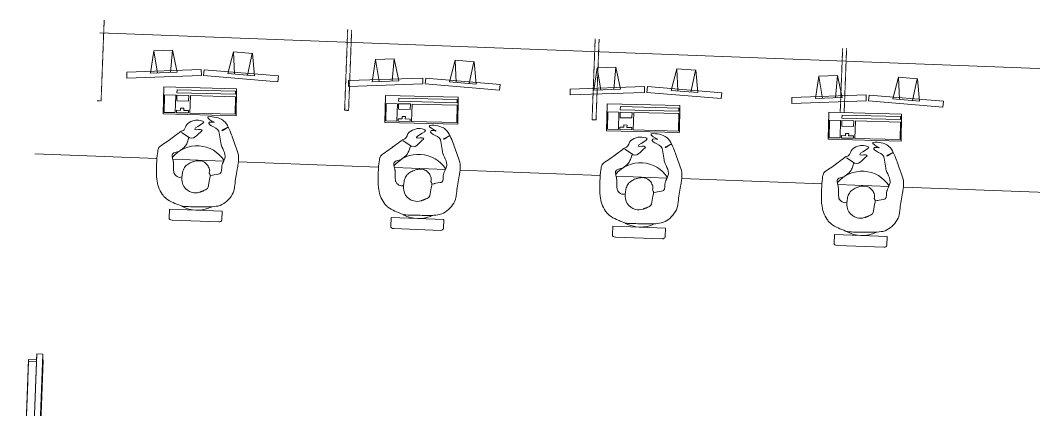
# Model space of a CAD drawing. Header units: millimetres. Extents: x 17567 to 83301, y -4294 to 56331.
# Drawn here: x 18047 to 24444, y 33819 to 36278 of the extents above; entities that cross this region are included whole.
import ezdxf

# ---------------------------------------------------------------- set-up
doc = ezdxf.new("R2010")
doc.units = ezdxf.units.MM
doc.header["$MEASUREMENT"] = 0
doc.linetypes.add('Hidden', pattern=[7.14375, 4.7625, -2.38125])
doc.linetypes.add('Hidden dense', pattern=[3.2, 1.6, -1.6])
for name, color, linetype, lineweight in [('E-ELEC-EQPM', 71, 'Continuous', 13), ('E-ELEC-EQPM-HDLN', 91, 'Hidden', 13), ('I-FURN', 40, 'Continuous', 13), ('Q-CASE', 33, 'Continuous', 13), ('Q-CASE-HDLN', 33, 'Hidden dense', 13), ('Q-SPCQ', 91, 'Continuous', 13)]:
    doc.layers.add(name, color=color, linetype=linetype, lineweight=lineweight)

# ---------------------------------------------------------------- blocks, each defined once
blk = doc.blocks.new('New Furniture_Monitor _ Chair - Perimeter Desking-9838885-GA PLAN - LEVEL 11')
at = {"layer": 'I-FURN'}
for p, q in [((-317.8, 159.2), (-303.4, 300.6)), ((-303.4, 300.6), (-184.8, 309.1)), ((-275.4, 162.3), (-303.1, 299.2)), ((-192.4, 168.4), (-184.8, 309.1)), ((-184.8, 309.1), (-150, 171.5)), ((199.8, 314.5), (168.8, 175.9)), ((211.4, 173.9), (199.8, 314.5)), ((318.7, 309.1), (199.8, 314.5)), ((294.4, 170.2), (318.4, 307.8)), ((337, 168.2), (318.7, 309.1)), ((-0.4, 194.1), (-469.1, 159.9)), ((-0.4, 194.1), (2.3, 157.1)), ((18.7, 194.4), (17, 157.3)), ((18.7, 194.4), (488.1, 173.1)), ((-469.1, 159.9), (-466.4, 122.9)), ((-466.4, 122.9), (2.3, 157.1)), ((-150, 171.5), (-317.8, 159.2)), ((486.5, 136), (17, 157.3)), ((168.8, 175.9), (337, 168.2)), ((488.1, 173.1), (486.5, 136)), ((228.3, 81.9), (-231.6, 75.6)), ((-229.3, -94.4), (-231.6, 75.6)), ((228.3, 81.9), (230.7, -88.1)), ((-229.3, -94.4), (230.7, -88.1))]:
    blk.add_line(p, q, dxfattribs=at)
at = {"layer": 'Q-SPCQ'}
for p, q in [((222.5, 66.6), (-147.5, 61.5)), ((222.7, 46.6), (222.5, 66.6)), ((-224.8, 25.4), (-154.8, 26.4)), ((-224.8, 25.4), (-223.3, -84.6)), ((-154.8, 26.4), (-153.3, -83.6)), ((-147.5, 61.5), (-147.2, 41.5)), ((-147.2, 41.5), (222.7, 46.6)), ((-72, 27.5), (-147, 26.5)), ((-147, 26.5), (-146.5, -8.5)), ((-71.5, -7.5), (-72, 27.5)), ((-62, 27.6), (222.9, 31.6)), ((-60.5, -82.3), (-62, 27.6)), ((222.9, 31.6), (224.5, -78.4)), ((-146.5, -8.5), (-71.5, -7.5)), ((-120.9, -53.2), (-100.9, -52.9)), ((-120.7, -68.2), (-120.9, -53.2)), ((-100.9, -52.9), (-100.7, -67.9)), ((-153.3, -83.6), (-223.3, -84.6)), ((-145.7, -68.5), (-120.7, -68.2)), ((-145.5, -83.5), (-145.7, -68.5)), ((-70.5, -82.5), (-145.5, -83.5)), ((-100.7, -67.9), (-70.7, -67.5)), ((-70.7, -67.5), (-70.5, -82.5)), ((224.5, -78.4), (-60.5, -82.3))]:
    blk.add_line(p, q, dxfattribs=at)
blk = doc.blocks.new('Man_Sitting_01_ENT - Man Sitting-9509310-GA PLAN - LEVEL 11')
at = {"layer": 'I-FURN'}
for p, q in [((-11, 283.6), (-21.3, 276.5)), ((-11, 283.6), (-21.3, 276.5)), ((0, 289.9), (-11, 283.6)), ((0, 289.9), (-11, 283.6)), ((11.5, 295.5), (0, 289.9)), ((11.5, 295.5), (0, 289.9)), ((35.3, 304.9), (23.4, 300.5)), ((35.3, 304.9), (23.4, 300.5)), ((47.3, 308.6), (35.3, 304.9)), ((47.3, 308.6), (35.3, 304.9)), ((59.4, 311.6), (47.3, 308.6)), ((59.4, 311.6), (47.3, 308.6)), ((71.7, 313.8), (59.4, 311.6)), ((71.7, 313.8), (59.4, 311.6)), ((78.9, 314.6), (71.7, 313.8)), ((78.9, 314.6), (71.7, 313.8)), ((84.2, 315), (78.9, 314.6)), ((84.2, 315), (78.9, 314.6)), ((96.8, 316), (84.2, 315)), ((96.8, 316), (84.2, 315)), ((109.3, 316.8), (96.8, 316)), ((109.3, 316.8), (96.8, 316)), ((121.9, 317.4), (109.3, 316.8)), ((121.9, 317.4), (109.3, 316.8)), ((134.4, 317.8), (121.9, 317.4)), ((134.4, 317.8), (121.9, 317.4)), ((147, 318.1), (134.4, 317.8)), ((147, 318.1), (134.4, 317.8)), ((159.5, 318.3), (147, 318.1)), ((159.5, 318.3), (147, 318.1)), ((172.1, 318.4), (159.5, 318.3)), ((172.1, 318.4), (159.5, 318.3)), ((179.6, 318.4), (172.1, 318.4)), ((179.6, 318.4), (172.1, 318.4)), ((184.6, 318.4), (179.6, 318.4)), ((184.6, 318.4), (179.6, 318.4)), ((197.2, 318.1), (184.6, 318.4)), ((197.2, 318.1), (184.6, 318.4)), ((234.8, 316), (222.2, 317)), ((234.8, 316), (222.2, 317)), ((247.3, 314.7), (234.8, 316)), ((247.3, 314.7), (234.8, 316)), ((255.1, 313.7), (247.3, 314.7)), ((255.1, 313.7), (247.3, 314.7)), ((259.9, 312.9), (255.1, 313.7)), ((259.9, 312.9), (255.1, 313.7)), ((271.9, 308.3), (259.9, 312.9)), ((271.9, 308.3), (259.9, 312.9)), ((276.3, 304.4), (271.9, 308.3)), ((276.3, 304.4), (271.9, 308.3)), ((280.7, 299.2), (276.3, 304.4)), ((280.7, 299.2), (276.3, 304.4)), ((288.6, 289.3), (280.7, 299.2)), ((288.6, 289.3), (280.7, 299.2)), ((296.3, 279.3), (288.6, 289.3)), ((296.3, 279.3), (288.6, 289.3)), ((303.8, 269.3), (296.3, 279.3)), ((303.8, 269.3), (296.3, 279.3)), ((311.2, 259.3), (303.8, 269.3)), ((311.2, 259.3), (303.8, 269.3)), ((318.7, 249.3), (311.2, 259.3)), ((318.7, 249.3), (311.2, 259.3)), ((-76.2, 193.2), (-78.2, 187.8)), ((-76.2, 193.2), (-78.2, 187.8)), ((-71.6, 204.9), (-76.2, 193.2)), ((-71.6, 204.9), (-76.2, 193.2)), ((-66.7, 216.3), (-71.6, 204.9)), ((-66.7, 216.3), (-71.6, 204.9)), ((-61.2, 227.5), (-66.7, 216.3)), ((-61.2, 227.5), (-66.7, 216.3)), ((-55, 238.4), (-61.2, 227.5)), ((-55, 238.4), (-61.2, 227.5)), ((-47.9, 249.1), (-55, 238.4)), ((-47.9, 249.1), (-55, 238.4)), ((-45.4, 252.5), (-47.9, 249.1)), ((-45.4, 252.5), (-47.9, 249.1)), ((93.1, 185.6), (97.7, 193.1)), ((93.1, 185.6), (97.7, 193.1)), ((97.7, 193.1), (103.5, 199.5)), ((97.7, 193.1), (103.5, 199.5)), ((103.5, 199.5), (110, 204.2)), ((103.5, 199.5), (110, 204.2)), ((110, 204.2), (114.4, 206.1)), ((110, 204.2), (114.4, 206.1)), ((114.4, 206.1), (116.8, 206.8)), ((114.4, 206.1), (116.8, 206.8)), ((116.8, 206.8), (123.8, 208.4)), ((116.8, 206.8), (123.8, 208.4)), ((123.8, 208.4), (130.7, 209.5)), ((123.8, 208.4), (130.7, 209.5)), ((130.7, 209.5), (137.6, 210.3)), ((130.7, 209.5), (137.6, 210.3)), ((137.6, 210.3), (144.6, 210.9)), ((137.6, 210.3), (144.6, 210.9)), ((144.6, 210.9), (151.5, 211.2)), ((144.6, 210.9), (151.5, 211.2)), ((151.5, 211.2), (158.5, 211.5)), ((151.5, 211.2), (158.5, 211.5)), ((158.5, 211.5), (165.5, 211.8)), ((158.5, 211.5), (165.5, 211.8)), ((165.5, 211.8), (172.4, 212.2)), ((165.5, 211.8), (172.4, 212.2)), ((172.4, 212.2), (179.3, 212.7)), ((172.4, 212.2), (179.3, 212.7)), ((179.3, 212.7), (184.8, 213.4)), ((179.3, 212.7), (184.8, 213.4)), ((184.8, 213.4), (186.2, 213.6)), ((184.8, 213.4), (186.2, 213.6)), ((186.2, 213.6), (193.1, 215)), ((186.2, 213.6), (193.1, 215)), ((193.1, 215), (200, 216.9)), ((193.1, 215), (200, 216.9)), ((200, 216.9), (207, 218.8)), ((200, 216.9), (207, 218.8)), ((207, 218.8), (213.8, 220.6)), ((207, 218.8), (213.8, 220.6)), ((213.8, 220.6), (220.7, 221.7)), ((213.8, 220.6), (220.7, 221.7)), ((220.7, 221.7), (227.5, 221.9)), ((220.7, 221.7), (227.5, 221.9)), ((227.5, 221.9), (230.5, 221.6)), ((227.5, 221.9), (230.5, 221.6)), ((230.5, 221.6), (233.9, 220.6)), ((230.5, 221.6), (233.9, 220.6)), ((233.9, 220.6), (238.9, 217.1)), ((233.9, 220.6), (238.9, 217.1)), ((238.9, 217.1), (242.6, 211.6)), ((238.9, 217.1), (242.6, 211.6)), ((242.6, 211.6), (245.4, 204.8)), ((242.6, 211.6), (245.4, 204.8)), ((245.4, 204.8), (247.8, 197.3)), ((245.4, 204.8), (247.8, 197.3)), ((247.8, 197.3), (250.2, 189.5)), ((247.8, 197.3), (250.2, 189.5)), ((326.2, 239.5), (318.7, 249.3)), ((326.2, 239.5), (318.7, 249.3)), ((342.1, 219.8), (334.2, 229.6)), ((342.1, 219.8), (334.2, 229.6)), ((350, 210.1), (342.1, 219.8)), ((350, 210.1), (342.1, 219.8)), ((357.9, 200.3), (350, 210.1)), ((357.9, 200.3), (350, 210.1)), ((365.8, 190.6), (357.9, 200.3)), ((365.8, 190.6), (357.9, 200.3)), ((-93.6, 132.1), (-93.6, 120.2)), ((-93.6, 132.1), (-93.6, 120.2)), ((-89.3, 157.3), (-92.3, 145.2)), ((-89.3, 157.3), (-92.3, 145.2)), ((-85.2, 169.3), (-89.3, 157.3)), ((-85.2, 169.3), (-89.3, 157.3)), ((-80.6, 181.3), (-85.2, 169.3)), ((-80.6, 181.3), (-85.2, 169.3)), ((-78.2, 187.8), (-80.6, 181.3)), ((-78.2, 187.8), (-80.6, 181.3)), ((88.7, 169.8), (89.9, 177.6)), ((88.7, 169.8), (89.9, 177.6)), ((89.7, 162.7), (88.7, 169.8)), ((89.7, 162.7), (88.7, 169.8)), ((93.3, 157.1), (89.7, 162.7)), ((93.3, 157.1), (89.7, 162.7)), ((89.9, 177.6), (93.1, 185.6)), ((89.9, 177.6), (93.1, 185.6)), ((93.3, 155.5), (93.3, 157.1)), ((93.3, 155.5), (93.3, 157.1)), ((99, 155.3), (93.3, 155.5)), ((99, 155.3), (93.3, 155.5)), ((106.8, 154.7), (99, 155.3)), ((106.8, 154.7), (99, 155.3)), ((114.6, 153.7), (106.8, 154.7)), ((114.6, 153.7), (106.8, 154.7)), ((122.3, 152.3), (114.6, 153.7)), ((122.3, 152.3), (114.6, 153.7)), ((129.9, 150.5), (122.3, 152.3)), ((129.9, 150.5), (122.3, 152.3)), ((137.2, 148.4), (129.9, 150.5)), ((137.2, 148.4), (129.9, 150.5)), ((144.4, 145.6), (137.2, 148.4)), ((144.4, 145.6), (137.2, 148.4)), ((151.4, 142), (144.4, 145.6)), ((151.4, 142), (144.4, 145.6)), ((158.2, 137.5), (151.4, 142)), ((158.2, 137.5), (151.4, 142)), ((161.7, 134.8), (158.2, 137.5)), ((161.7, 134.8), (158.2, 137.5)), ((164.6, 132.1), (161.7, 134.8)), ((164.6, 132.1), (161.7, 134.8)), ((170.2, 126.2), (164.6, 132.1)), ((170.2, 126.2), (164.6, 132.1)), ((250.2, 189.5), (253, 182.2)), ((250.2, 189.5), (253, 182.2)), ((253, 182.2), (256.5, 175.8)), ((253, 182.2), (256.5, 175.8)), ((256.5, 175.8), (258.1, 173.8)), ((256.5, 175.8), (258.1, 173.8)), ((258.1, 173.8), (261, 170.4)), ((258.1, 173.8), (261, 170.4)), ((261, 170.4), (265.4, 165)), ((261, 170.4), (265.4, 165)), ((265.4, 165), (269.9, 159.6)), ((265.4, 165), (269.9, 159.6)), ((269.9, 159.6), (274.5, 154.2)), ((269.9, 159.6), (274.5, 154.2)), ((274.5, 154.2), (279.4, 149.1)), ((274.5, 154.2), (279.4, 149.1)), ((279.4, 149.1), (284.6, 144.3)), ((279.4, 149.1), (284.6, 144.3)), ((284.6, 144.3), (290.2, 140.1)), ((284.6, 144.3), (290.2, 140.1)), ((296.6, 136.6), (302.8, 133.8)), ((296.6, 136.6), (302.8, 133.8)), ((302.8, 133.8), (309.3, 131.1)), ((302.8, 133.8), (309.3, 131.1)), ((309.3, 131.1), (315.8, 128.7)), ((309.3, 131.1), (315.8, 128.7)), ((315.8, 128.7), (322.4, 126.5)), ((315.8, 128.7), (322.4, 126.5)), ((373.4, 168.1), (343.9, 119.6)), ((373.6, 180.7), (365.8, 190.6)), ((373.6, 180.7), (365.8, 190.6)), ((380.3, 172.2), (373.6, 180.7)), ((380.3, 172.2), (373.6, 180.7)), ((381.2, 170.7), (380.3, 172.2)), ((381.2, 170.7), (380.3, 172.2)), ((384.1, 162.4), (381.2, 170.7)), ((384.1, 162.4), (381.2, 170.7)), ((386.2, 159.2), (384.1, 162.4)), ((386.2, 159.2), (384.1, 162.4)), ((390.8, 154), (386.2, 159.2)), ((390.8, 154), (386.2, 159.2)), ((395.2, 150.7), (390.8, 154)), ((395.2, 150.7), (390.8, 154)), ((406.7, 145.9), (395.2, 150.7)), ((406.7, 145.9), (395.2, 150.7)), ((418.8, 141.6), (406.7, 145.9)), ((418.8, 141.6), (406.7, 145.9)), ((427.2, 135.8), (418.8, 141.6)), ((427.2, 135.8), (418.8, 141.6)), ((429.1, 133.8), (427.2, 135.8)), ((429.1, 133.8), (427.2, 135.8)), ((437.2, 123.4), (429.1, 133.8)), ((437.2, 123.4), (429.1, 133.8)), ((-93.6, 120.2), (-93.6, 107.7)), ((-93.6, 120.2), (-93.6, 107.7)), ((-93.6, 107.7), (-93.4, 95.1)), ((-93.6, 107.7), (-93.4, 95.1)), ((-93.4, 95.1), (-93.3, 82.5)), ((-93.4, 95.1), (-93.3, 82.5)), ((-93.3, 82.5), (-93, 70)), ((-93.3, 82.5), (-93, 70)), ((175, 120.1), (170.2, 126.2)), ((175, 120.1), (170.2, 126.2)), ((179.1, 113.7), (175, 120.1)), ((179.1, 113.7), (175, 120.1)), ((182.8, 107), (179.1, 113.7)), ((182.8, 107), (179.1, 113.7)), ((186.2, 100), (182.8, 107)), ((186.2, 100), (182.8, 107)), ((189.3, 92.9), (186.2, 100)), ((189.3, 92.9), (186.2, 100)), ((194.8, 77.4), (192.4, 85)), ((194.8, 77.4), (192.4, 85)), ((196.6, 69.8), (194.8, 77.4)), ((196.6, 69.8), (194.8, 77.4)), ((197.9, 62.2), (196.6, 69.8)), ((197.9, 62.2), (196.6, 69.8)), ((322.4, 126.5), (329, 124.4)), ((322.4, 126.5), (329, 124.4)), ((329, 124.4), (335.7, 122.5)), ((329, 124.4), (335.7, 122.5)), ((335.7, 122.5), (342.4, 120.5)), ((335.7, 122.5), (342.4, 120.5)), ((340.9, 114.5), (338.5, 103.7)), ((340.9, 114.5), (338.5, 103.7)), ((338.5, 103.7), (341.3, 93)), ((338.5, 103.7), (341.3, 93)), ((341.9, 116.3), (340.9, 114.5)), ((341.9, 116.3), (340.9, 114.5)), ((341.3, 93), (348.1, 82.3)), ((341.3, 93), (348.1, 82.3)), ((343.9, 119.6), (341.9, 116.3)), ((343.9, 119.6), (341.9, 116.3)), ((342.4, 120.5), (343.9, 119.6)), ((342.4, 120.5), (343.9, 119.6)), ((348.1, 82.3), (357.5, 71.6)), ((348.1, 82.3), (357.5, 71.6)), ((357.5, 71.6), (368.4, 60.9)), ((357.5, 71.6), (368.4, 60.9)), ((393.7, 77.6), (395.2, 85.1)), ((393.7, 77.6), (395.2, 85.1)), ((396, 63.4), (393.7, 77.6)), ((396, 63.4), (393.7, 77.6)), ((395.2, 85.1), (396.6, 86.3)), ((395.2, 85.1), (396.6, 86.3)), ((396.6, 86.3), (404.5, 82.1)), ((396.6, 86.3), (404.5, 82.1)), ((404.5, 82.1), (414.7, 68.2)), ((404.5, 82.1), (414.7, 68.2)), ((414.7, 68.2), (425.7, 50.8)), ((414.7, 68.2), (425.7, 50.8)), ((443.6, 112.3), (437.2, 123.4)), ((443.6, 112.3), (437.2, 123.4)), ((448.5, 100.8), (443.6, 112.3)), ((448.5, 100.8), (443.6, 112.3)), ((452.2, 89.5), (448.5, 100.8)), ((452.2, 89.5), (448.5, 100.8)), ((452.8, 51.2), (454.5, 64.2)), ((452.8, 51.2), (454.5, 64.2)), ((454.5, 64.2), (454.3, 77.2)), ((454.5, 64.2), (454.3, 77.2)), ((-92.7, 55.7), (-92.5, 44.9)), ((-92.7, 55.7), (-92.5, 44.9)), ((-92.5, 44.9), (-92.2, 32.3)), ((-92.5, 44.9), (-92.2, 32.3)), ((-92.2, 32.3), (-91.9, 19.8)), ((-92.2, 32.3), (-91.9, 19.8)), ((-91.9, 19.8), (-91.6, 7.2)), ((-91.9, 19.8), (-91.6, 7.2)), ((173.5, -2.2), (179.6, 3.3)), ((173.5, -2.2), (179.6, 3.3)), ((179.6, 3.3), (185.5, 9.8)), ((179.6, 3.3), (185.5, 9.8)), ((185.5, 9.8), (187.1, 11.9)), ((185.5, 9.8), (187.1, 11.9)), ((187.1, 11.9), (190.7, 17.2)), ((187.1, 11.9), (190.7, 17.2)), ((190.7, 17.2), (194.5, 24.6)), ((190.7, 17.2), (194.5, 24.6)), ((194.5, 24.6), (197, 32.1)), ((194.5, 24.6), (197, 32.1)), ((197, 32.1), (198.4, 39.6)), ((197, 32.1), (198.4, 39.6)), ((198.7, 54.7), (197.9, 62.2)), ((198.7, 54.7), (197.9, 62.2)), ((198.4, 39.6), (198.9, 47.1)), ((198.4, 39.6), (198.9, 47.1)), ((198.8, 52.5), (198.7, 54.7)), ((198.8, 52.5), (198.7, 54.7)), ((198.9, 47.1), (198.8, 52.5)), ((198.9, 47.1), (198.8, 52.5)), ((368.4, 60.9), (379.4, 50.3)), ((368.4, 60.9), (379.4, 50.3)), ((379.4, 50.3), (388.4, 40.7)), ((379.4, 50.3), (388.4, 40.7)), ((388.4, 40.7), (389.6, 40.1)), ((388.4, 40.7), (389.6, 40.1)), ((389.6, 40.1), (394.6, 43.4)), ((389.6, 40.1), (394.6, 43.4)), ((394.6, 43.4), (397.1, 49.3)), ((394.6, 43.4), (397.1, 49.3)), ((397.1, 49.3), (396, 63.4)), ((397.1, 49.3), (396, 63.4)), ((425.7, 50.8), (436.1, 36.2)), ((425.7, 50.8), (436.1, 36.2)), ((436.1, 36.2), (444.5, 30.6)), ((436.1, 36.2), (444.5, 30.6)), ((444.5, 30.6), (447.8, 34.1)), ((444.5, 30.6), (447.8, 34.1)), ((447.8, 34.1), (449.6, 38.8)), ((447.8, 34.1), (449.6, 38.8)), ((449.6, 38.8), (452.8, 51.2)), ((449.6, 38.8), (452.8, 51.2)), ((468.5, 5.3), (462.8, -1.7)), ((468.5, 5.3), (462.8, -1.7)), ((475.1, 7.5), (468.5, 5.3)), ((475.1, 7.5), (468.5, 5.3)), ((476.9, 3.8), (475.1, 7.5)), ((476.9, 3.8), (475.1, 7.5)), ((479.4, -8.7), (476.9, 3.8)), ((479.4, -8.7), (476.9, 3.8)), ((-91.2, -7.5), (-90.8, -17.9)), ((-91.2, -7.5), (-90.8, -17.9)), ((-90.8, -17.9), (-90, -30.4)), ((-90.8, -17.9), (-90, -30.4)), ((-90, -30.4), (-88.8, -42.8)), ((-90, -30.4), (-88.8, -42.8)), ((-88.8, -42.8), (-87, -55.3)), ((-88.8, -42.8), (-87, -55.3)), ((-87, -55.3), (-84.8, -67.7)), ((-87, -55.3), (-84.8, -67.7)), ((33.6, -12.3), (70.7, -17.7)), ((70.7, -17.7), (84.2, -19.7)), ((84.2, -19.7), (99, -21.8)), ((107.8, -23.6), (108.6, -22.7)), ((107.8, -23.6), (108.6, -22.7)), ((110.5, -35.8), (107.8, -23.6)), ((110.5, -35.8), (107.8, -23.6)), ((111.1, -38.4), (110.5, -35.8)), ((111.1, -38.4), (110.5, -35.8)), ((113.1, -48.1), (111.1, -38.4)), ((113.1, -48.1), (111.1, -38.4)), ((115.7, -60.4), (113.1, -48.1)), ((115.7, -60.4), (113.1, -48.1)), ((118.4, -72.6), (115.7, -60.4)), ((118.4, -72.6), (115.7, -60.4)), ((116.5, -19.8), (123.4, -15.6)), ((116.5, -19.8), (123.4, -15.6)), ((123.4, -15.6), (124.6, -15.3)), ((123.4, -15.6), (124.6, -15.3)), ((124.6, -15.3), (131, -16.1)), ((124.6, -15.3), (131, -16.1)), ((131, -16.1), (138.8, -17.7)), ((131, -16.1), (138.8, -17.7)), ((138.8, -17.7), (140.5, -17.5)), ((138.8, -17.7), (140.5, -17.5)), ((140.5, -17.5), (146.3, -15.9)), ((140.5, -17.5), (146.3, -15.9)), ((146.3, -15.9), (153.5, -13.4)), ((146.3, -15.9), (153.5, -13.4)), ((153.5, -13.4), (160.5, -10.4)), ((153.5, -13.4), (160.5, -10.4)), ((160.5, -10.4), (167.1, -6.7)), ((160.5, -10.4), (167.1, -6.7)), ((167.1, -6.7), (173.5, -2.2)), ((167.1, -6.7), (173.5, -2.2)), ((400.2, -58.1), (390.3, -65.9)), ((400.2, -58.1), (390.3, -65.9)), ((408.2, -45.9), (400.2, -58.1)), ((408.2, -45.9), (400.2, -58.1)), ((415, -31.8), (408.2, -45.9)), ((415, -31.8), (408.2, -45.9)), ((421.3, -18), (415, -31.8)), ((421.3, -18), (415, -31.8)), ((427.7, -7.1), (421.3, -18)), ((427.7, -7.1), (421.3, -18)), ((434.9, -1.4), (427.7, -7.1)), ((434.9, -1.4), (427.7, -7.1)), ((437.7, -1.1), (434.9, -1.4)), ((437.7, -1.1), (434.9, -1.4)), ((444.4, -5.9), (437.7, -1.1)), ((444.4, -5.9), (437.7, -1.1)), ((442.9, -34.2), (445.8, -20.5)), ((442.9, -34.2), (445.8, -20.5)), ((443.6, -35.3), (442.9, -34.2)), ((443.6, -35.3), (442.9, -34.2)), ((446.7, -31.9), (443.6, -35.3)), ((446.7, -31.9), (443.6, -35.3)), ((444.9, -6.5), (444.4, -5.9)), ((444.9, -6.5), (444.4, -5.9)), ((445.8, -20.5), (444.9, -6.5)), ((445.8, -20.5), (444.9, -6.5)), ((452.4, -20.1), (446.7, -31.9)), ((452.4, -20.1), (446.7, -31.9)), ((459.4, -6.4), (452.4, -20.1)), ((459.4, -6.4), (452.4, -20.1)), ((462.8, -1.7), (459.4, -6.4)), ((462.8, -1.7), (459.4, -6.4)), ((469.7, -69.9), (473.5, -57.8)), ((469.7, -69.9), (473.5, -57.8)), ((473.5, -57.8), (476.1, -45.7)), ((473.5, -57.8), (476.1, -45.7)), ((476.1, -45.7), (477.7, -33.6)), ((476.1, -45.7), (477.7, -33.6)), ((477.7, -33.6), (479, -21.4)), ((477.7, -33.6), (479, -21.4)), ((479, -21.4), (479.1, -20.3)), ((479, -21.4), (479.1, -20.3)), ((479.1, -20.3), (479.4, -8.7)), ((479.1, -20.3), (479.4, -8.7)), ((-84.8, -67.7), (-82.5, -77.6)), ((-84.8, -67.7), (-82.5, -77.6)), ((-77.9, -92.1), (-72.5, -103.4)), ((-77.9, -92.1), (-72.5, -103.4)), ((-72.5, -103.4), (-65.9, -114)), ((-72.5, -103.4), (-65.9, -114)), ((-65.9, -114), (-58.3, -124.1)), ((-65.9, -114), (-58.3, -124.1)), ((-58.3, -124.1), (-49.6, -133.5)), ((-58.3, -124.1), (-49.6, -133.5)), ((120.2, -79.7), (118.4, -72.6)), ((120.2, -79.7), (118.4, -72.6)), ((122.3, -84.2), (120.2, -79.7)), ((122.3, -84.2), (120.2, -79.7)), ((131.4, -90.4), (122.3, -84.2)), ((131.4, -90.4), (122.3, -84.2)), ((144.7, -92.4), (131.4, -90.4)), ((144.7, -92.4), (131.4, -90.4)), ((159.7, -92.8), (144.7, -92.4)), ((159.7, -92.8), (144.7, -92.4)), ((173.8, -94), (159.7, -92.8)), ((173.8, -94), (159.7, -92.8)), ((177.4, -94.9), (173.8, -94)), ((177.4, -94.9), (173.8, -94)), ((185.9, -97.8), (177.4, -94.9)), ((185.9, -97.8), (177.4, -94.9)), ((197.8, -102.5), (185.9, -97.8)), ((197.8, -102.5), (185.9, -97.8)), ((209.8, -107), (197.8, -102.5)), ((209.8, -107), (197.8, -102.5)), ((221.7, -110.5), (209.8, -107)), ((221.7, -110.5), (209.8, -107)), ((227.8, -111.6), (221.7, -110.5)), ((227.8, -111.6), (221.7, -110.5)), ((233.6, -111.9), (227.8, -111.6)), ((233.6, -111.9), (227.8, -111.6)), ((245.4, -110.3), (233.6, -111.9)), ((245.4, -110.3), (233.6, -111.9)), ((257.3, -106.4), (245.4, -110.3)), ((257.3, -106.4), (245.4, -110.3)), ((269.1, -101), (257.3, -106.4)), ((269.1, -101), (257.3, -106.4)), ((280.9, -95), (269.1, -101)), ((280.9, -95), (269.1, -101)), ((292.8, -89.1), (280.9, -95)), ((292.8, -89.1), (280.9, -95)), ((304.6, -84.3), (292.8, -89.1)), ((304.6, -84.3), (292.8, -89.1)), ((309.2, -82.8), (304.6, -84.3)), ((309.2, -82.8), (304.6, -84.3)), ((316.5, -80.9), (309.2, -82.8)), ((316.5, -80.9), (309.2, -82.8)), ((328.8, -78.3), (316.5, -80.9)), ((328.8, -78.3), (316.5, -80.9)), ((341.4, -75.9), (328.8, -78.3)), ((341.4, -75.9), (328.8, -78.3)), ((354, -73.8), (341.4, -75.9)), ((354, -73.8), (341.4, -75.9)), ((366.5, -71.5), (354, -73.8)), ((366.5, -71.5), (354, -73.8)), ((378.7, -69), (366.5, -71.5)), ((378.7, -69), (366.5, -71.5)), ((387.8, -66.7), (378.7, -69)), ((387.8, -66.7), (378.7, -69)), ((390.3, -65.9), (387.8, -66.7)), ((390.3, -65.9), (387.8, -66.7)), ((396.8, -94.3), (413.8, -116.6)), ((414.8, -118.6), (400.9, -92.4)), ((404.2, -131.6), (414.3, -127)), ((404.2, -131.6), (414.3, -127)), ((414.3, -127), (415.4, -126.3)), ((414.3, -127), (415.4, -126.3)), ((415.4, -126.3), (414.8, -118.6)), ((414.8, -118.6), (418.3, -123)), ((414.8, -118.6), (418.3, -123)), ((415.4, -126.3), (414.8, -118.6)), ((418.3, -123), (421.2, -122.5)), ((418.3, -123), (421.2, -122.5)), ((421.2, -122.5), (427.4, -118.7)), ((421.2, -122.5), (427.4, -118.7)), ((427.4, -118.7), (437.4, -112)), ((427.4, -118.7), (437.4, -112)), ((437.4, -112), (447.5, -103.9)), ((437.4, -112), (447.5, -103.9)), ((447.5, -103.9), (456.8, -93.9)), ((447.5, -103.9), (456.8, -93.9)), ((456.8, -93.9), (460.1, -89.1)), ((456.8, -93.9), (460.1, -89.1)), ((460.1, -89.1), (464.3, -82)), ((460.1, -89.1), (464.3, -82)), ((464.3, -82), (469.7, -69.9)), ((464.3, -82), (469.7, -69.9)), ((-49.6, -133.5), (-40, -142.4)), ((-49.6, -133.5), (-40, -142.4)), ((-40, -142.4), (-29.7, -150.7)), ((-40, -142.4), (-29.7, -150.7)), ((-29.7, -150.7), (-18.6, -158.5)), ((-29.7, -150.7), (-18.6, -158.5)), ((-18.6, -158.5), (-7.3, -165.3)), ((-18.6, -158.5), (-7.3, -165.3)), ((-7.3, -165.3), (4.2, -170.8)), ((-7.3, -165.3), (4.2, -170.8)), ((4.2, -170.8), (15.9, -174.8)), ((4.2, -170.8), (15.9, -174.8)), ((15.9, -174.8), (28, -177.5)), ((15.9, -174.8), (28, -177.5)), ((28, -177.5), (33.6, -178.3)), ((28, -177.5), (33.6, -178.3)), ((33.6, -178.3), (40.5, -178.9)), ((33.6, -178.3), (40.5, -178.9)), ((40.5, -178.9), (53, -179.8)), ((40.5, -178.9), (53, -179.8)), ((53, -179.8), (65.5, -180.7)), ((53, -179.8), (65.5, -180.7)), ((79.6, -182), (90.5, -183.4)), ((79.6, -182), (90.5, -183.4)), ((90.5, -183.4), (103, -184.9)), ((90.5, -183.4), (103, -184.9)), ((103, -184.9), (115.4, -186.5)), ((103, -184.9), (115.4, -186.5)), ((115.4, -186.5), (127.9, -188.1)), ((115.4, -186.5), (127.9, -188.1)), ((127.9, -188.1), (140.3, -189.7)), ((127.9, -188.1), (140.3, -189.7)), ((140.3, -189.7), (152.8, -191.3)), ((140.3, -189.7), (152.8, -191.3)), ((152.8, -191.3), (165.3, -192.8)), ((152.8, -191.3), (165.3, -192.8)), ((252.5, -193), (264.6, -189.3)), ((252.5, -193), (264.6, -189.3)), ((264.6, -189.3), (276.5, -185)), ((264.6, -189.3), (276.5, -185)), ((276.5, -185), (288.3, -180.4)), ((276.5, -185), (288.3, -180.4)), ((288.3, -180.4), (294.6, -177.8)), ((288.3, -180.4), (294.6, -177.8)), ((294.6, -177.8), (300, -175.6)), ((294.6, -177.8), (300, -175.6)), ((300, -175.6), (311.7, -170.9)), ((300, -175.6), (311.7, -170.9)), ((311.7, -170.9), (323.3, -166.1)), ((311.7, -170.9), (323.3, -166.1)), ((323.3, -166.1), (334.9, -161.3)), ((323.3, -166.1), (334.9, -161.3)), ((334.9, -161.3), (346.5, -156.5)), ((334.9, -161.3), (346.5, -156.5)), ((346.5, -156.5), (358.1, -151.7)), ((346.5, -156.5), (358.1, -151.7)), ((358.1, -151.7), (360.7, -150.6)), ((358.1, -151.7), (360.7, -150.6)), ((360.7, -150.6), (369.7, -146.8)), ((360.7, -150.6), (369.7, -146.8)), ((369.7, -146.8), (381.2, -141.8)), ((369.7, -146.8), (381.2, -141.8)), ((381.2, -141.8), (392.7, -136.7)), ((381.2, -141.8), (392.7, -136.7)), ((392.7, -136.7), (404.2, -131.6)), ((392.7, -136.7), (404.2, -131.6)), ((165.3, -192.8), (171.3, -193.6)), ((165.3, -192.8), (171.3, -193.6)), ((171.3, -193.6), (177.7, -194.3)), ((171.3, -193.6), (177.7, -194.3)), ((177.7, -194.3), (190.3, -195.8)), ((177.7, -194.3), (190.3, -195.8)), ((190.3, -195.8), (202.8, -196.9)), ((190.3, -195.8), (202.8, -196.9)), ((202.8, -196.9), (215.4, -197.5)), ((202.8, -196.9), (215.4, -197.5)), ((215.4, -197.5), (227.9, -197.3)), ((215.4, -197.5), (227.9, -197.3)), ((240.3, -195.8), (252.5, -193)), ((240.3, -195.8), (252.5, -193))]:
    blk.add_line(p, q, dxfattribs=at)
at = {"layer": 'I-FURN', "flags": 128}
blk.add_lwpolyline([(-0.3, 41.3), (0.6, 39.2), (1.1, 37.9), (2.2, 35.5), (2.7, 34.3), (3.5, 32.2), (4.3, 30.3), (4.8, 29.1), (5.7, 27), (6.3, 25.6), (6.6, 24.8), (7.2, 23.3), (8.5, 20), (8.8, 19.3), (8.9, 18.9), (9.1, 18.5), (9.2, 18.3), (9.3, 18.1), (9.5, 17.7), (9.6, 17.5), (9.8, 17.1), (9.8, 17), (10, 16.7), (10.1, 16.4), (10.2, 16.2), (10.5, 15.8), (10.7, 15.5), (11.1, 14.7), (12.4, 12.6), (13.2, 11.2)], dxfattribs=at)
at = {"layer": 'I-FURN'}
for centre, radius, start, end in [((41.8, 188), 108.4, 132.09488, 143.50856), ((41.8, 188), 108.4, 132.09488, 143.50856), ((81.8, 143.8), 168.1, 127.8222, 132.09488), ((81.8, 143.8), 168.1, 127.8222, 132.09488), ((74.2, 163.5), 146.1, 110.32095, 115.38023), ((74.2, 163.5), 146.1, 110.32095, 115.38023), ((189.3, -119.1), 437.3, 85.68195, 88.97099), ((189.3, -119.1), 437.3, 85.68195, 88.97099), ((558.9, 419.5), 294.1, 217.72546, 220.18741), ((558.9, 419.5), 294.1, 217.72546, 220.18741), ((-24.4, 131.9), 69.1, 168.89394, 179.77194), ((-24.4, 131.9), 69.1, 168.89394, 179.77194), ((81.8, 68.9), 87.3, 82.45093, 167.54907), ((312.9, 173), 39.9, 235.37159, 245.87978), ((312.9, 173), 39.9, 235.37159, 245.87978), ((1371.3, 96.1), 1464.5, 181.02317, 181.57549), ((1371.3, 96.1), 1464.5, 181.02317, 181.57549), ((77.5, 69.9), 82.8, 167.54907, 200.15334), ((97.6, 52.5), 100.2, 18.9596, 23.77355), ((97.6, 52.5), 100.2, 18.9596, 23.77355), ((409, 75.5), 45.4, 2.11292, 17.95703), ((409, 75.5), 45.4, 2.11292, 17.95703), ((526.1, 16), 617.8, 180.8186, 182.1815), ((526.1, 16), 617.8, 180.8186, 182.1815), ((44.3, 17.7), 31.8, 191.75191, 250.24809), ((112.2, 68.8), 91.6, 261.71161, 267.7353), ((108.5, -10.2), 12.5, 270.56654, 309.78144), ((108.5, -10.2), 12.5, 270.56654, 309.78144), ((-1.8, -59.5), 82.8, 192.67491, 203.18062), ((-1.8, -59.5), 82.8, 192.67491, 203.18062), ((407.7, -85.4), 14.1, 178.75974, 219.24026), ((385.3, -100.7), 17.6, 28, 62), ((45.6, -464.6), 284.6, 83.15621, 85.99294), ((45.6, -464.6), 284.6, 83.15621, 85.99294), ((226.5, -133), 64.3, 271.28613, 282.43086), ((226.5, -133), 64.3, 271.28613, 282.43086)]:
    blk.add_arc(centre, radius, start, end, dxfattribs=at)
blk = doc.blocks.new('New Furniture_Workstation Task Chair_NC1 - NC1-9465778-GA PLAN - LEVEL 11')
at = {"layer": 'I-FURN', "lineweight": 13}
for p, q in [((-166.7, 203.2), (-166.7, 259.5)), ((-147.6, 271.8), (147.6, 271.8)), ((166.7, 259.5), (166.7, 203.2)), ((-166.7, 203.2), (166.7, 203.2))]:
    blk.add_line(p, q, dxfattribs=at)
at = {"layer": 'I-FURN'}
for start, end in [(63.58507, 117.85677), (214.87326, 322.47288)]:
    blk.add_arc((0, 0), 203.2, start, end, dxfattribs=at)
at = {"layer": 'I-FURN', "lineweight": 13}
for centre, major_axis, start_param, end_param in [((-147.6, 259.5), (-19, 0), 4.712389, 6.283185), ((147.6, 259.5), (19.1, 0), 0, 1.570796)]:
    blk.add_ellipse(centre, major_axis=major_axis, ratio=0.642788, start_param=start_param, end_param=end_param, dxfattribs=at)
blk = doc.blocks.new('BVN_Permiter Desk_Match Ex - BVN_Permiter Desk_WEST-9755151-GA PLAN - LEVEL 11')
at = {"layer": 'Q-CASE'}
for p, q in [((3704.7, 30), (-2575.3, 30)), ((-2955.3, -750), (-2184.6, -750)), ((-2084.1, -750), (-1762.4, -750)), ((-1669.7, -750), (-784.6, -750)), ((-684.1, -750), (-362.4, -750)), ((-269.7, -750), (615.4, -750)), ((715.9, -750), (1037.6, -750)), ((1130.3, -750), (2015.4, -750)), ((2115.9, -750), (2437.6, -750)), ((2530.3, -750), (5459.4, -750))]:
    blk.add_line(p, q, dxfattribs=at)
at = {"layer": 'Q-CASE-HDLN', "lineweight": 13}
for p, q in [((-2550.3, 110), (-2550.3, -400)), ((-1012.3, -400), (-1012.3, 110)), ((-987.3, 110), (-987.3, -400)), ((550.7, -400), (550.7, 110)), ((575.7, 110), (575.7, -400)), ((2113.7, -295.7), (2113.7, 110)), ((2138.7, 110), (2138.7, -295.3)), ((-2550.3, -400), (-2575.3, -400)), ((-987.3, -400), (-1012.3, -400)), ((575.7, -400), (550.7, -400))]:
    blk.add_line(p, q, dxfattribs=at)
blk = doc.blocks.new('Electrical Equipment_Fixed TV Screen_SCR-002 - SCR-002_10-9922326-GA PLAN - LEVEL 11')
at = {"layer": 'E-ELEC-EQPM'}
for p, q in [((-272, 50.8), (-272, 88.9)), ((-272, 88.9), (-234, 88.9)), ((-272, 88.9), (1148, 88.9)), ((-272, 50.8), (-272, 88.9)), ((1148, 88.9), (-272, 88.9)), ((-272, 88.9), (-272, 50.8)), ((-234, 88.9), (-234, 92.3)), ((-234, 92.3), (1109.9, 92.3)), ((1109.9, 92.3), (1109.9, 88.9)), ((1109.9, 88.9), (1148, 88.9)), ((1148, 88.9), (1148, 50.8)), ((1148, 88.9), (1148, 50.8)), ((1148, 50.8), (1148, 88.9)), ((-234, 50.8), (-272, 50.8)), ((-221.2, 50.8), (-272, 50.8)), ((-272, 50.8), (1148, 50.8)), ((-234, 0), (-234, 50.8)), ((1109.9, 0), (-234, 0)), ((-221.2, 0), (-221.2, 50.8)), ((1097.2, 50.8), (-221.2, 50.8)), ((1097.2, 0), (-221.2, 0)), ((867.2, 0), (-92.8, 0)), ((1097.2, 50.8), (1097.2, 0)), ((1148, 50.8), (1097.2, 50.8)), ((1109.9, 50.8), (1109.9, 0)), ((1148, 50.8), (1109.9, 50.8))]:
    blk.add_line(p, q, dxfattribs=at)
blk = doc.blocks.new('POWER_DATA_DROPPER - POWER_DATA_DROPPER-V160-GA PLAN - LEVEL 11')
at = {"layer": 'E-ELEC-EQPM-HDLN'}
for q in [(0, 200), (-200, 0), (0, -200), (200, 0)]:
    blk.add_line((0, 0), q, dxfattribs=at)
blk.add_circle((0, 0), 1800, dxfattribs=at)
for start, end in [(37.42602, 235.78799), (19.6744, 21.23583), (351.74793, 353.06083), (345.32268, 346.43792), (317.96888, 322.58528), (267.04135, 312.27128), (312.94951, 314.34282), (238.16807, 239.14559)]:
    blk.add_arc((0, 0), 1800, start, end, dxfattribs=at)

msp = doc.modelspace()

# ---------------------------------------------------------------- block references
at = {"layer": 'E-ELEC-EQPM'}
for name, p, rotation in [('Electrical Equipment_Fixed TV Screen_SCR-002 - SCR-002_10-9922326-GA PLAN - LEVEL 11', (18090.9, 33902.2), 267.8165250542613), ('POWER_DATA_DROPPER - POWER_DATA_DROPPER-V160-GA PLAN - LEVEL 11', (25314.8, 31567.2), 67.50698423679589)]:
    msp.add_blockref(name, p, dxfattribs=dict(at, rotation=rotation))
at = {"layer": 'I-FURN'}
for name, p, rotation in [('New Furniture_Monitor _ Chair - Perimeter Desking-9838885-GA PLAN - LEVEL 11', (19181.7, 35772.3), 357.816525054261), ('New Furniture_Monitor _ Chair - Perimeter Desking-9838885-GA PLAN - LEVEL 11', (20580.7, 35719), 357.816525054261), ('New Furniture_Monitor _ Chair - Perimeter Desking-9838885-GA PLAN - LEVEL 11', (21979.7, 35665.6), 357.816525054261), ('New Furniture_Monitor _ Chair - Perimeter Desking-9838885-GA PLAN - LEVEL 11', (23378.7, 35612.3), 357.816525054261), ('Man_Sitting_01_ENT - Man Sitting-9509310-GA PLAN - LEVEL 11', (19219.6, 35190.5), 87.81652505426094), ('Man_Sitting_01_ENT - Man Sitting-9509310-GA PLAN - LEVEL 11', (20618.5, 35137.1), 87.81652505426094), ('Man_Sitting_01_ENT - Man Sitting-9509310-GA PLAN - LEVEL 11', (22017.5, 35083.8), 87.81652505426094), ('Man_Sitting_01_ENT - Man Sitting-9509310-GA PLAN - LEVEL 11', (23416.5, 35030.4), 87.81652505426094), ('New Furniture_Workstation Task Chair_NC1 - NC1-9465778-GA PLAN - LEVEL 11', (19163, 35281.8), 177.8165250542611), ('New Furniture_Workstation Task Chair_NC1 - NC1-9465778-GA PLAN - LEVEL 11', (20562, 35228.5), 177.8165250542611), ('New Furniture_Workstation Task Chair_NC1 - NC1-9465778-GA PLAN - LEVEL 11', (21961, 35175.2), 177.8165250542611), ('New Furniture_Workstation Task Chair_NC1 - NC1-9465778-GA PLAN - LEVEL 11', (23360, 35121.8), 177.8165250542611)]:
    msp.add_blockref(name, p, dxfattribs=dict(at, rotation=rotation))
at = {"layer": 'Q-CASE', "rotation": 357.816525054261}
msp.add_blockref('BVN_Permiter Desk_Match Ex - BVN_Permiter Desk_WEST-9755151-GA PLAN - LEVEL 11', (21121.1, 36070.9), dxfattribs=at)

doc.saveas('drawing.dxf')
